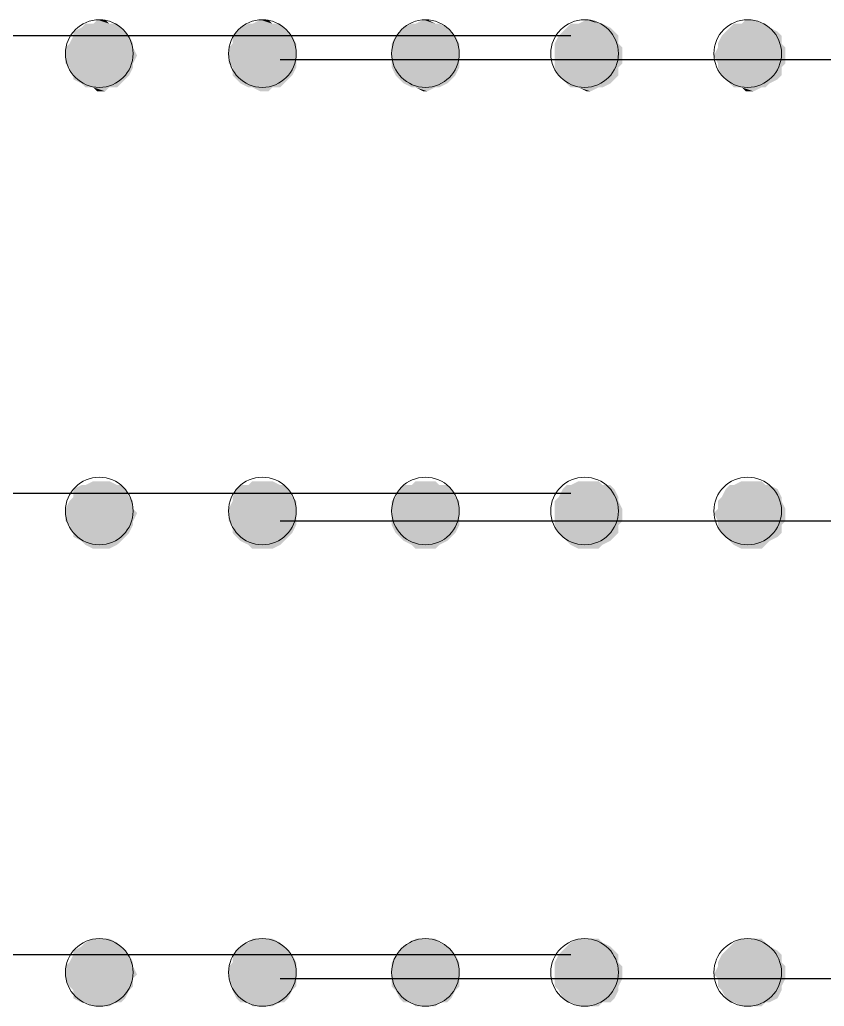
# Model space of a CAD drawing. Header units: inches. Extents: x 2 to 136, y 1 to 96.
# Drawn here: x 60.338 to 64.298, y 54.029 to 58.885 of the extents above; entities that cross this region are included whole.
import ezdxf

# ---------------------------------------------------------------- set-up
doc = ezdxf.new("R2010")
doc.units = ezdxf.units.IN
doc.header["$MEASUREMENT"] = 0
doc.layers.add('PDF_COLUMN', color=251, linetype='Continuous', true_color=0x636466)
doc.layers.add('PDF_Girt', color=7, linetype='Continuous')

msp = doc.modelspace()

# ---------------------------------------------------------------- linework, layer by layer
at = {"layer": 'PDF_COLUMN', "lineweight": 0}
for centre in [(60.7295, 58.719), (61.5324, 58.719), (62.3353, 58.719), (63.1186, 58.719), (63.9215, 58.719), (60.7295, 56.467), (61.5324, 56.467), (62.3353, 56.467), (63.1186, 56.467), (63.9215, 56.467), (60.7295, 54.1954), (61.5324, 54.1954), (62.3353, 54.1954), (63.1186, 54.1954), (63.9215, 54.1954)]:
    msp.add_circle(centre, 0.1665, dxfattribs=at)
at = {"layer": 'PDF_COLUMN', "transparency": 33554559}
for points in [[(60.661, 58.8659), (60.8372, 58.8463), (60.6414, 58.8463)], [(60.7002, 58.8659), (60.8176, 58.8659), (60.661, 58.8659)], [(60.8176, 58.8659), (60.661, 58.8659), (60.8372, 58.8463)], [(60.7197, 58.8855), (60.7785, 58.8659), (60.7002, 58.8659)], [(60.7785, 58.8659), (60.7002, 58.8659), (60.8176, 58.8659)], [(60.7589, 58.8855), (60.7197, 58.8855), (60.7785, 58.8659)], [(61.4639, 58.8659), (61.6401, 58.8463), (61.4247, 58.8463)], [(61.4835, 58.8659), (61.6205, 58.8659), (61.4639, 58.8659)], [(61.6205, 58.8659), (61.4639, 58.8659), (61.6401, 58.8463)], [(61.5226, 58.8855), (61.5814, 58.8659), (61.4835, 58.8659)], [(61.5814, 58.8659), (61.4835, 58.8659), (61.6205, 58.8659)], [(61.5618, 58.8855), (61.5226, 58.8855), (61.5814, 58.8659)], [(62.2668, 58.8659), (62.443, 58.8463), (62.2276, 58.8463)], [(62.2864, 58.8659), (62.4039, 58.8659), (62.2668, 58.8659)], [(62.4039, 58.8659), (62.2668, 58.8659), (62.443, 58.8463)], [(62.3255, 58.8855), (62.3843, 58.8659), (62.2864, 58.8659)], [(62.3843, 58.8659), (62.2864, 58.8659), (62.4039, 58.8659)], [(62.3451, 58.8855), (62.3255, 58.8855), (62.3843, 58.8659)], [(63.0501, 58.8659), (63.2459, 58.8463), (63.0305, 58.8463)], [(63.0893, 58.8659), (63.2068, 58.8659), (63.0501, 58.8659)], [(63.2068, 58.8659), (63.0501, 58.8659), (63.2459, 58.8463)], [(63.1284, 58.8855), (63.1872, 58.8659), (63.0893, 58.8659)], [(63.1872, 58.8659), (63.0893, 58.8659), (63.2068, 58.8659)], [(63.148, 58.8855), (63.1284, 58.8855), (63.1872, 58.8659)], [(63.853, 58.8659), (64.0292, 58.8463), (63.8334, 58.8463)], [(63.8921, 58.8659), (64.0096, 58.8659), (63.853, 58.8659)], [(64.0096, 58.8659), (63.853, 58.8659), (64.0292, 58.8463)], [(63.9117, 58.8855), (63.9901, 58.8659), (63.8921, 58.8659)], [(63.9901, 58.8659), (63.8921, 58.8659), (64.0096, 58.8659)], [(63.9509, 58.8855), (63.9117, 58.8855), (63.9901, 58.8659)], [(60.6414, 58.8463), (60.8568, 58.8267), (60.6022, 58.8267)], [(60.8568, 58.8267), (60.6022, 58.8267), (60.8764, 58.8071)], [(60.6022, 58.8267), (60.8764, 58.8071), (60.6022, 58.8071)], [(60.8372, 58.8463), (60.6414, 58.8463), (60.8568, 58.8267)], [(61.4051, 58.8267), (61.6793, 58.8071), (61.3856, 58.8071)], [(61.4247, 58.8463), (61.6597, 58.8267), (61.4051, 58.8267)], [(61.6597, 58.8267), (61.4051, 58.8267), (61.6793, 58.8071)], [(61.6401, 58.8463), (61.4247, 58.8463), (61.6597, 58.8267)], [(62.208, 58.8267), (62.4822, 58.8071), (62.1884, 58.8071)], [(62.2276, 58.8463), (62.4626, 58.8267), (62.208, 58.8267)], [(62.4626, 58.8267), (62.208, 58.8267), (62.4822, 58.8071)], [(62.443, 58.8463), (62.2276, 58.8463), (62.4626, 58.8267)], [(63.0109, 58.8267), (63.2851, 58.8071), (62.9913, 58.8071)], [(63.0305, 58.8463), (63.2655, 58.8267), (63.0109, 58.8267)], [(63.2655, 58.8267), (63.0109, 58.8267), (63.2851, 58.8071)], [(63.2459, 58.8463), (63.0305, 58.8463), (63.2655, 58.8267)], [(63.8138, 58.8267), (64.088, 58.8071), (63.7942, 58.8071)], [(63.8334, 58.8463), (64.0684, 58.8267), (63.8138, 58.8267)], [(64.0684, 58.8267), (63.8138, 58.8267), (64.088, 58.8071)], [(64.0292, 58.8463), (63.8334, 58.8463), (64.0684, 58.8267)], [(60.5827, 58.768), (60.896, 58.7484), (60.5631, 58.7484)], [(60.6022, 58.8071), (60.896, 58.768), (60.5827, 58.768)], [(60.896, 58.768), (60.5827, 58.768), (60.896, 58.7484)], [(60.8764, 58.8071), (60.6022, 58.8071), (60.896, 58.768)], [(61.3856, 58.768), (61.6989, 58.7484), (61.366, 58.7484)], [(61.6793, 58.8071), (61.3856, 58.8071), (61.6989, 58.768)], [(61.3856, 58.8071), (61.6989, 58.768), (61.3856, 58.768)], [(61.6989, 58.768), (61.3856, 58.768), (61.6989, 58.7484)], [(62.1884, 58.8071), (62.5018, 58.768), (62.1689, 58.768)], [(62.5018, 58.768), (62.1689, 58.768), (62.5018, 58.7484)], [(62.1689, 58.768), (62.5018, 58.7484), (62.1689, 58.7484)], [(62.4822, 58.8071), (62.1884, 58.8071), (62.5018, 58.768)], [(62.9913, 58.8071), (63.2851, 58.768), (62.9718, 58.768)], [(63.2851, 58.768), (62.9718, 58.768), (63.3047, 58.7484)], [(62.9718, 58.768), (63.3047, 58.7484), (62.9718, 58.7484)], [(63.2851, 58.8071), (62.9913, 58.8071), (63.2851, 58.768)], [(63.7942, 58.8071), (64.088, 58.768), (63.7747, 58.768)], [(64.088, 58.768), (63.7747, 58.768), (64.1076, 58.7484)], [(63.7747, 58.768), (64.1076, 58.7484), (63.7747, 58.7484)], [(64.088, 58.8071), (63.7942, 58.8071), (64.088, 58.768)], [(60.896, 58.7484), (60.5631, 58.7484), (60.9156, 58.7092)], [(60.5631, 58.7484), (60.9156, 58.7092), (60.5631, 58.7092)], [(61.6989, 58.7484), (61.366, 58.7484), (61.6989, 58.7092)], [(61.366, 58.7484), (61.6989, 58.7092), (61.366, 58.7092)], [(62.5018, 58.7484), (62.1689, 58.7484), (62.5018, 58.7092)], [(62.1689, 58.7484), (62.5018, 58.7092), (62.1689, 58.7092)], [(63.3047, 58.7484), (62.9718, 58.7484), (63.3047, 58.7092)], [(62.9718, 58.7484), (63.3047, 58.7092), (62.9718, 58.7092)], [(63.7747, 58.7484), (64.1076, 58.7092), (63.7551, 58.7092)], [(64.1076, 58.7484), (63.7747, 58.7484), (64.1076, 58.7092)], [(60.9156, 58.7092), (60.5631, 58.7092), (60.896, 58.6701)], [(60.5631, 58.7092), (60.896, 58.6701), (60.5631, 58.6701)], [(60.896, 58.6701), (60.5631, 58.6701), (60.896, 58.6505)], [(60.5631, 58.6701), (60.896, 58.6505), (60.5827, 58.6505)], [(61.6989, 58.7092), (61.366, 58.7092), (61.6989, 58.6701)], [(61.366, 58.7092), (61.6989, 58.6701), (61.366, 58.6701)], [(61.6989, 58.6701), (61.366, 58.6701), (61.6989, 58.6505)], [(61.366, 58.6701), (61.6989, 58.6505), (61.3856, 58.6505)], [(62.5018, 58.7092), (62.1689, 58.7092), (62.5018, 58.6701)], [(62.1689, 58.7092), (62.5018, 58.6701), (62.1689, 58.6701)], [(62.5018, 58.6701), (62.1689, 58.6701), (62.5018, 58.6505)], [(62.1689, 58.6701), (62.5018, 58.6505), (62.1689, 58.6505)], [(63.3047, 58.7092), (62.9718, 58.7092), (63.3047, 58.6701)], [(62.9718, 58.7092), (63.3047, 58.6701), (62.9718, 58.6701)], [(63.3047, 58.6701), (62.9718, 58.6701), (63.2851, 58.6505)], [(62.9718, 58.6701), (63.2851, 58.6505), (62.9718, 58.6505)], [(64.1076, 58.7092), (63.7551, 58.7092), (64.1076, 58.6701)], [(63.7551, 58.7092), (64.1076, 58.6701), (63.7747, 58.6701)], [(64.1076, 58.6701), (63.7747, 58.6701), (64.088, 58.6505)], [(63.7747, 58.6701), (64.088, 58.6505), (63.7747, 58.6505)], [(60.896, 58.6505), (60.5827, 58.6505), (60.8764, 58.6113)], [(60.5827, 58.6505), (60.8764, 58.6113), (60.6022, 58.6113)], [(61.6989, 58.6505), (61.3856, 58.6505), (61.6793, 58.6113)], [(61.3856, 58.6505), (61.6793, 58.6113), (61.3856, 58.6113)], [(62.5018, 58.6505), (62.1689, 58.6505), (62.4822, 58.6113)], [(62.1689, 58.6505), (62.4822, 58.6113), (62.1884, 58.6113)], [(63.2851, 58.6505), (62.9718, 58.6505), (63.2851, 58.6113)], [(62.9718, 58.6505), (63.2851, 58.6113), (62.9913, 58.6113)], [(64.088, 58.6505), (63.7747, 58.6505), (64.088, 58.6113)], [(63.7747, 58.6505), (64.088, 58.6113), (63.7942, 58.6113)], [(60.8764, 58.6113), (60.6022, 58.6113), (60.8568, 58.5917)], [(60.6022, 58.6113), (60.8568, 58.5917), (60.6022, 58.5917)], [(60.8568, 58.5917), (60.6022, 58.5917), (60.8372, 58.5722)], [(60.6022, 58.5917), (60.8372, 58.5722), (60.6414, 58.5722)], [(60.8372, 58.5722), (60.6414, 58.5722), (60.8176, 58.5526)], [(60.6414, 58.5722), (60.8176, 58.5526), (60.661, 58.5526)], [(61.6793, 58.6113), (61.3856, 58.6113), (61.6597, 58.5917)], [(61.3856, 58.6113), (61.6597, 58.5917), (61.4051, 58.5917)], [(61.6597, 58.5917), (61.4051, 58.5917), (61.6401, 58.5722)], [(61.4051, 58.5917), (61.6401, 58.5722), (61.4247, 58.5722)], [(61.6401, 58.5722), (61.4247, 58.5722), (61.6205, 58.5526)], [(61.4247, 58.5722), (61.6205, 58.5526), (61.4639, 58.5526)], [(62.4822, 58.6113), (62.1884, 58.6113), (62.4626, 58.5917)], [(62.1884, 58.6113), (62.4626, 58.5917), (62.208, 58.5917)], [(62.4626, 58.5917), (62.208, 58.5917), (62.443, 58.5722)], [(62.208, 58.5917), (62.443, 58.5722), (62.2276, 58.5722)], [(62.443, 58.5722), (62.2276, 58.5722), (62.4039, 58.5526)], [(62.2276, 58.5722), (62.4039, 58.5526), (62.2668, 58.5526)], [(63.2851, 58.6113), (62.9913, 58.6113), (63.2655, 58.5917)], [(62.9913, 58.6113), (63.2655, 58.5917), (63.0109, 58.5917)], [(63.2655, 58.5917), (63.0109, 58.5917), (63.2459, 58.5722)], [(63.0109, 58.5917), (63.2459, 58.5722), (63.0305, 58.5722)], [(63.2459, 58.5722), (63.0305, 58.5722), (63.2068, 58.5526)], [(63.0305, 58.5722), (63.2068, 58.5526), (63.0501, 58.5526)], [(64.088, 58.6113), (63.7942, 58.6113), (64.0684, 58.5917)], [(63.7942, 58.6113), (64.0684, 58.5917), (63.8138, 58.5917)], [(64.0684, 58.5917), (63.8138, 58.5917), (64.0292, 58.5722)], [(63.8138, 58.5917), (64.0292, 58.5722), (63.8334, 58.5722)], [(64.0292, 58.5722), (63.8334, 58.5722), (64.0096, 58.5526)], [(63.8334, 58.5722), (64.0096, 58.5526), (63.853, 58.5526)], [(60.8176, 58.5526), (60.661, 58.5526), (60.7785, 58.5526)], [(60.661, 58.5526), (60.7785, 58.5526), (60.7002, 58.5526)], [(60.7785, 58.5526), (60.7002, 58.5526), (60.7589, 58.533)], [(60.7002, 58.5526), (60.7589, 58.533), (60.7197, 58.533)], [(61.6205, 58.5526), (61.4639, 58.5526), (61.5814, 58.5526)], [(61.4639, 58.5526), (61.5814, 58.5526), (61.4835, 58.5526)], [(61.5814, 58.5526), (61.4835, 58.5526), (61.5618, 58.533)], [(61.4835, 58.5526), (61.5618, 58.533), (61.5226, 58.533)], [(62.4039, 58.5526), (62.2668, 58.5526), (62.3843, 58.5526)], [(62.2668, 58.5526), (62.3843, 58.5526), (62.2864, 58.5526)], [(62.3843, 58.5526), (62.2864, 58.5526), (62.3451, 58.533)], [(62.2864, 58.5526), (62.3451, 58.533), (62.3255, 58.533)], [(63.2068, 58.5526), (63.0501, 58.5526), (63.1872, 58.5526)], [(63.0501, 58.5526), (63.1872, 58.5526), (63.0893, 58.5526)], [(63.1872, 58.5526), (63.0893, 58.5526), (63.148, 58.533)], [(63.0893, 58.5526), (63.148, 58.533), (63.1284, 58.533)], [(64.0096, 58.5526), (63.853, 58.5526), (63.9901, 58.5526)], [(63.853, 58.5526), (63.9901, 58.5526), (63.8921, 58.5526)], [(63.9901, 58.5526), (63.8921, 58.5526), (63.9509, 58.533)], [(63.8921, 58.5526), (63.9509, 58.533), (63.9117, 58.533)], [(60.6414, 56.5943), (60.8568, 56.5747), (60.6022, 56.5747)], [(60.661, 56.5943), (60.8372, 56.5943), (60.6414, 56.5943)], [(60.8372, 56.5943), (60.6414, 56.5943), (60.8568, 56.5747)], [(60.7002, 56.6139), (60.8176, 56.5943), (60.661, 56.5943)], [(60.8176, 56.5943), (60.661, 56.5943), (60.8372, 56.5943)], [(60.7197, 56.6139), (60.7785, 56.6139), (60.7002, 56.6139)], [(60.7785, 56.6139), (60.7002, 56.6139), (60.8176, 56.5943)], [(60.7589, 56.6139), (60.7197, 56.6139), (60.7785, 56.6139)], [(61.4247, 56.5943), (61.6597, 56.5747), (61.4051, 56.5747)], [(61.4639, 56.5943), (61.6401, 56.5943), (61.4247, 56.5943)], [(61.6401, 56.5943), (61.4247, 56.5943), (61.6597, 56.5747)], [(61.4835, 56.6139), (61.6205, 56.5943), (61.4639, 56.5943)], [(61.6205, 56.5943), (61.4639, 56.5943), (61.6401, 56.5943)], [(61.5226, 56.6139), (61.5814, 56.6139), (61.4835, 56.6139)], [(61.5814, 56.6139), (61.4835, 56.6139), (61.6205, 56.5943)], [(61.5618, 56.6139), (61.5226, 56.6139), (61.5814, 56.6139)], [(62.2276, 56.5943), (62.4626, 56.5747), (62.208, 56.5747)], [(62.2668, 56.5943), (62.443, 56.5943), (62.2276, 56.5943)], [(62.443, 56.5943), (62.2276, 56.5943), (62.4626, 56.5747)], [(62.2864, 56.6139), (62.4039, 56.5943), (62.2668, 56.5943)], [(62.4039, 56.5943), (62.2668, 56.5943), (62.443, 56.5943)], [(62.3255, 56.6139), (62.3843, 56.6139), (62.2864, 56.6139)], [(62.3843, 56.6139), (62.2864, 56.6139), (62.4039, 56.5943)], [(62.3451, 56.6139), (62.3255, 56.6139), (62.3843, 56.6139)], [(63.0305, 56.5943), (63.2655, 56.5747), (63.0109, 56.5747)], [(63.0501, 56.5943), (63.2459, 56.5943), (63.0305, 56.5943)], [(63.2459, 56.5943), (63.0305, 56.5943), (63.2655, 56.5747)], [(63.0893, 56.6139), (63.2068, 56.5943), (63.0501, 56.5943)], [(63.2068, 56.5943), (63.0501, 56.5943), (63.2459, 56.5943)], [(63.1284, 56.6139), (63.1872, 56.6139), (63.0893, 56.6139)], [(63.1872, 56.6139), (63.0893, 56.6139), (63.2068, 56.5943)], [(63.148, 56.6139), (63.1284, 56.6139), (63.1872, 56.6139)], [(63.8334, 56.5943), (64.0684, 56.5747), (63.8138, 56.5747)], [(63.853, 56.5943), (64.0292, 56.5943), (63.8334, 56.5943)], [(64.0292, 56.5943), (63.8334, 56.5943), (64.0684, 56.5747)], [(63.8921, 56.6139), (64.0096, 56.5943), (63.853, 56.5943)], [(64.0096, 56.5943), (63.853, 56.5943), (64.0292, 56.5943)], [(63.9117, 56.6139), (63.9901, 56.6139), (63.8921, 56.6139)], [(63.9901, 56.6139), (63.8921, 56.6139), (64.0096, 56.5943)], [(63.9509, 56.6139), (63.9117, 56.6139), (63.9901, 56.6139)], [(60.6022, 56.5355), (60.896, 56.516), (60.5827, 56.516)], [(60.8568, 56.5747), (60.6022, 56.5747), (60.8764, 56.5355)], [(60.6022, 56.5747), (60.8764, 56.5355), (60.6022, 56.5355)], [(60.8764, 56.5355), (60.6022, 56.5355), (60.896, 56.516)], [(61.4051, 56.5747), (61.6793, 56.5355), (61.3856, 56.5355)], [(61.6793, 56.5355), (61.3856, 56.5355), (61.6989, 56.516)], [(61.3856, 56.5355), (61.6989, 56.516), (61.3856, 56.516)], [(61.6597, 56.5747), (61.4051, 56.5747), (61.6793, 56.5355)], [(62.1884, 56.5355), (62.5018, 56.516), (62.1689, 56.516)], [(62.208, 56.5747), (62.4822, 56.5355), (62.1884, 56.5355)], [(62.4822, 56.5355), (62.1884, 56.5355), (62.5018, 56.516)], [(62.4626, 56.5747), (62.208, 56.5747), (62.4822, 56.5355)], [(62.9913, 56.5355), (63.2851, 56.516), (62.9718, 56.516)], [(63.0109, 56.5747), (63.2851, 56.5355), (62.9913, 56.5355)], [(63.2851, 56.5355), (62.9913, 56.5355), (63.2851, 56.516)], [(63.2655, 56.5747), (63.0109, 56.5747), (63.2851, 56.5355)], [(63.7942, 56.5355), (64.088, 56.516), (63.7747, 56.516)], [(63.8138, 56.5747), (64.088, 56.5355), (63.7942, 56.5355)], [(64.088, 56.5355), (63.7942, 56.5355), (64.088, 56.516)], [(64.0684, 56.5747), (63.8138, 56.5747), (64.088, 56.5355)], [(60.5827, 56.516), (60.896, 56.4768), (60.5631, 56.4768)], [(60.896, 56.516), (60.5827, 56.516), (60.896, 56.4768)], [(61.3856, 56.516), (61.6989, 56.4768), (61.366, 56.4768)], [(61.6989, 56.516), (61.3856, 56.516), (61.6989, 56.4768)], [(62.5018, 56.516), (62.1689, 56.516), (62.5018, 56.4768)], [(62.1689, 56.516), (62.5018, 56.4768), (62.1689, 56.4768)], [(63.2851, 56.516), (62.9718, 56.516), (63.3047, 56.4768)], [(62.9718, 56.516), (63.3047, 56.4768), (62.9718, 56.4768)], [(64.088, 56.516), (63.7747, 56.516), (64.1076, 56.4768)], [(63.7747, 56.516), (64.1076, 56.4768), (63.7747, 56.4768)], [(60.896, 56.4768), (60.5631, 56.4768), (60.9156, 56.4572)], [(60.5631, 56.4768), (60.9156, 56.4572), (60.5631, 56.4572)], [(60.9156, 56.4572), (60.5631, 56.4572), (60.896, 56.418)], [(60.5631, 56.4572), (60.896, 56.418), (60.5631, 56.418)], [(61.6989, 56.4768), (61.366, 56.4768), (61.6989, 56.4572)], [(61.366, 56.4768), (61.6989, 56.4572), (61.366, 56.4572)], [(61.6989, 56.4572), (61.366, 56.4572), (61.6989, 56.418)], [(61.366, 56.4572), (61.6989, 56.418), (61.366, 56.418)], [(62.5018, 56.4768), (62.1689, 56.4768), (62.5018, 56.4572)], [(62.1689, 56.4768), (62.5018, 56.4572), (62.1689, 56.4572)], [(62.5018, 56.4572), (62.1689, 56.4572), (62.5018, 56.418)], [(62.1689, 56.4572), (62.5018, 56.418), (62.1689, 56.418)], [(63.3047, 56.4768), (62.9718, 56.4768), (63.3047, 56.4572)], [(62.9718, 56.4768), (63.3047, 56.4572), (62.9718, 56.4572)], [(63.3047, 56.4572), (62.9718, 56.4572), (63.3047, 56.418)], [(62.9718, 56.4572), (63.3047, 56.418), (62.9718, 56.418)], [(63.7747, 56.4768), (64.1076, 56.4572), (63.7551, 56.4572)], [(64.1076, 56.4572), (63.7551, 56.4572), (64.1076, 56.418)], [(63.7551, 56.4572), (64.1076, 56.418), (63.7747, 56.418)], [(64.1076, 56.4768), (63.7747, 56.4768), (64.1076, 56.4572)], [(60.896, 56.418), (60.5631, 56.418), (60.896, 56.3985)], [(60.5631, 56.418), (60.896, 56.3985), (60.5827, 56.3985)], [(60.896, 56.3985), (60.5827, 56.3985), (60.8764, 56.3593)], [(60.5827, 56.3985), (60.8764, 56.3593), (60.6022, 56.3593)], [(61.6989, 56.418), (61.366, 56.418), (61.6989, 56.3985)], [(61.366, 56.418), (61.6989, 56.3985), (61.3856, 56.3985)], [(61.6989, 56.3985), (61.3856, 56.3985), (61.6793, 56.3593)], [(61.3856, 56.3985), (61.6793, 56.3593), (61.3856, 56.3593)], [(62.5018, 56.418), (62.1689, 56.418), (62.5018, 56.3985)], [(62.1689, 56.418), (62.5018, 56.3985), (62.1689, 56.3985)], [(62.5018, 56.3985), (62.1689, 56.3985), (62.4822, 56.3593)], [(62.1689, 56.3985), (62.4822, 56.3593), (62.1884, 56.3593)], [(63.3047, 56.418), (62.9718, 56.418), (63.2851, 56.3985)], [(62.9718, 56.418), (63.2851, 56.3985), (62.9718, 56.3985)], [(63.2851, 56.3985), (62.9718, 56.3985), (63.2851, 56.3593)], [(62.9718, 56.3985), (63.2851, 56.3593), (62.9913, 56.3593)], [(64.1076, 56.418), (63.7747, 56.418), (64.088, 56.3985)], [(63.7747, 56.418), (64.088, 56.3985), (63.7747, 56.3985)], [(64.088, 56.3985), (63.7747, 56.3985), (64.088, 56.3593)], [(63.7747, 56.3985), (64.088, 56.3593), (63.7942, 56.3593)], [(60.8764, 56.3593), (60.6022, 56.3593), (60.8568, 56.3397)], [(60.6022, 56.3593), (60.8568, 56.3397), (60.6022, 56.3397)], [(60.8568, 56.3397), (60.6022, 56.3397), (60.8372, 56.3201)], [(60.6022, 56.3397), (60.8372, 56.3201), (60.6414, 56.3201)], [(61.6793, 56.3593), (61.3856, 56.3593), (61.6597, 56.3397)], [(61.3856, 56.3593), (61.6597, 56.3397), (61.4051, 56.3397)], [(61.6597, 56.3397), (61.4051, 56.3397), (61.6401, 56.3201)], [(61.4051, 56.3397), (61.6401, 56.3201), (61.4247, 56.3201)], [(62.4822, 56.3593), (62.1884, 56.3593), (62.4626, 56.3397)], [(62.1884, 56.3593), (62.4626, 56.3397), (62.208, 56.3397)], [(62.4626, 56.3397), (62.208, 56.3397), (62.443, 56.3201)], [(62.208, 56.3397), (62.443, 56.3201), (62.2276, 56.3201)], [(63.2851, 56.3593), (62.9913, 56.3593), (63.2655, 56.3397)], [(62.9913, 56.3593), (63.2655, 56.3397), (63.0109, 56.3397)], [(63.2655, 56.3397), (63.0109, 56.3397), (63.2459, 56.3201)], [(63.0109, 56.3397), (63.2459, 56.3201), (63.0305, 56.3201)], [(64.088, 56.3593), (63.7942, 56.3593), (64.0684, 56.3397)], [(63.7942, 56.3593), (64.0684, 56.3397), (63.8138, 56.3397)], [(64.0684, 56.3397), (63.8138, 56.3397), (64.0292, 56.3201)], [(63.8138, 56.3397), (64.0292, 56.3201), (63.8334, 56.3201)], [(60.8372, 56.3201), (60.6414, 56.3201), (60.8176, 56.3006)], [(60.6414, 56.3201), (60.8176, 56.3006), (60.661, 56.3006)], [(60.8176, 56.3006), (60.661, 56.3006), (60.7785, 56.281)], [(60.661, 56.3006), (60.7785, 56.281), (60.7002, 56.281)], [(61.6401, 56.3201), (61.4247, 56.3201), (61.6205, 56.3006)], [(61.4247, 56.3201), (61.6205, 56.3006), (61.4639, 56.3006)], [(61.6205, 56.3006), (61.4639, 56.3006), (61.5814, 56.281)], [(61.4639, 56.3006), (61.5814, 56.281), (61.4835, 56.281)], [(62.443, 56.3201), (62.2276, 56.3201), (62.4039, 56.3006)], [(62.2276, 56.3201), (62.4039, 56.3006), (62.2668, 56.3006)], [(62.4039, 56.3006), (62.2668, 56.3006), (62.3843, 56.281)], [(62.2668, 56.3006), (62.3843, 56.281), (62.2864, 56.281)], [(63.2459, 56.3201), (63.0305, 56.3201), (63.2068, 56.3006)], [(63.0305, 56.3201), (63.2068, 56.3006), (63.0501, 56.3006)], [(63.2068, 56.3006), (63.0501, 56.3006), (63.1872, 56.281)], [(63.0501, 56.3006), (63.1872, 56.281), (63.0893, 56.281)], [(64.0292, 56.3201), (63.8334, 56.3201), (64.0096, 56.3006)], [(63.8334, 56.3201), (64.0096, 56.3006), (63.853, 56.3006)], [(64.0096, 56.3006), (63.853, 56.3006), (63.9901, 56.281)], [(63.853, 56.3006), (63.9901, 56.281), (63.8921, 56.281)], [(60.7785, 56.281), (60.7002, 56.281), (60.7589, 56.281)], [(60.7002, 56.281), (60.7589, 56.281), (60.7197, 56.281)], [(61.5814, 56.281), (61.4835, 56.281), (61.5618, 56.281)], [(61.4835, 56.281), (61.5618, 56.281), (61.5226, 56.281)], [(62.3843, 56.281), (62.2864, 56.281), (62.3451, 56.281)], [(62.2864, 56.281), (62.3451, 56.281), (62.3255, 56.281)], [(63.1872, 56.281), (63.0893, 56.281), (63.148, 56.281)], [(63.0893, 56.281), (63.148, 56.281), (63.1284, 56.281)], [(63.9901, 56.281), (63.8921, 56.281), (63.9509, 56.281)], [(63.8921, 56.281), (63.9509, 56.281), (63.9117, 56.281)], [(60.7002, 54.3619), (60.8176, 54.3423), (60.661, 54.3423)], [(60.7197, 54.3619), (60.7785, 54.3619), (60.7002, 54.3619)], [(60.7785, 54.3619), (60.7002, 54.3619), (60.8176, 54.3423)], [(60.7589, 54.3619), (60.7197, 54.3619), (60.7785, 54.3619)], [(61.4835, 54.3619), (61.6205, 54.3423), (61.4639, 54.3423)], [(61.5226, 54.3619), (61.5814, 54.3619), (61.4835, 54.3619)], [(61.5814, 54.3619), (61.4835, 54.3619), (61.6205, 54.3423)], [(61.5618, 54.3619), (61.5226, 54.3619), (61.5814, 54.3619)], [(62.2864, 54.3619), (62.4039, 54.3423), (62.2668, 54.3423)], [(62.3255, 54.3619), (62.3843, 54.3619), (62.2864, 54.3619)], [(62.3843, 54.3619), (62.2864, 54.3619), (62.4039, 54.3423)], [(62.3451, 54.3619), (62.3255, 54.3619), (62.3843, 54.3619)], [(63.0893, 54.3619), (63.2068, 54.3423), (63.0501, 54.3423)], [(63.1284, 54.3619), (63.1872, 54.3619), (63.0893, 54.3619)], [(63.1872, 54.3619), (63.0893, 54.3619), (63.2068, 54.3423)], [(63.148, 54.3619), (63.1284, 54.3619), (63.1872, 54.3619)], [(63.8921, 54.3619), (64.0096, 54.3423), (63.853, 54.3423)], [(63.9117, 54.3619), (63.9901, 54.3619), (63.8921, 54.3619)], [(63.9901, 54.3619), (63.8921, 54.3619), (64.0096, 54.3423)], [(63.9509, 54.3619), (63.9117, 54.3619), (63.9901, 54.3619)], [(60.6414, 54.3227), (60.8568, 54.3031), (60.6022, 54.3031)], [(60.8568, 54.3031), (60.6022, 54.3031), (60.8764, 54.2835)], [(60.6022, 54.3031), (60.8764, 54.2835), (60.6022, 54.2835)], [(60.661, 54.3423), (60.8372, 54.3227), (60.6414, 54.3227)], [(60.8372, 54.3227), (60.6414, 54.3227), (60.8568, 54.3031)], [(60.8176, 54.3423), (60.661, 54.3423), (60.8372, 54.3227)], [(61.4051, 54.3031), (61.6793, 54.2835), (61.3856, 54.2835)], [(61.4247, 54.3227), (61.6597, 54.3031), (61.4051, 54.3031)], [(61.6597, 54.3031), (61.4051, 54.3031), (61.6793, 54.2835)], [(61.4639, 54.3423), (61.6401, 54.3227), (61.4247, 54.3227)], [(61.6401, 54.3227), (61.4247, 54.3227), (61.6597, 54.3031)], [(61.6205, 54.3423), (61.4639, 54.3423), (61.6401, 54.3227)], [(62.208, 54.3031), (62.4822, 54.2835), (62.1884, 54.2835)], [(62.2276, 54.3227), (62.4626, 54.3031), (62.208, 54.3031)], [(62.4626, 54.3031), (62.208, 54.3031), (62.4822, 54.2835)], [(62.2668, 54.3423), (62.443, 54.3227), (62.2276, 54.3227)], [(62.443, 54.3227), (62.2276, 54.3227), (62.4626, 54.3031)], [(62.4039, 54.3423), (62.2668, 54.3423), (62.443, 54.3227)], [(63.0109, 54.3031), (63.2851, 54.2835), (62.9913, 54.2835)], [(63.0305, 54.3227), (63.2655, 54.3031), (63.0109, 54.3031)], [(63.2655, 54.3031), (63.0109, 54.3031), (63.2851, 54.2835)], [(63.0501, 54.3423), (63.2459, 54.3227), (63.0305, 54.3227)], [(63.2459, 54.3227), (63.0305, 54.3227), (63.2655, 54.3031)], [(63.2068, 54.3423), (63.0501, 54.3423), (63.2459, 54.3227)], [(63.8138, 54.3031), (64.088, 54.2835), (63.7942, 54.2835)], [(63.8334, 54.3227), (64.0684, 54.3031), (63.8138, 54.3031)], [(64.0684, 54.3031), (63.8138, 54.3031), (64.088, 54.2835)], [(63.853, 54.3423), (64.0292, 54.3227), (63.8334, 54.3227)], [(64.0292, 54.3227), (63.8334, 54.3227), (64.0684, 54.3031)], [(64.0096, 54.3423), (63.853, 54.3423), (64.0292, 54.3227)], [(60.6022, 54.2835), (60.896, 54.2444), (60.5827, 54.2444)], [(60.8764, 54.2835), (60.6022, 54.2835), (60.896, 54.2444)], [(61.6793, 54.2835), (61.3856, 54.2835), (61.6989, 54.2444)], [(61.3856, 54.2835), (61.6989, 54.2444), (61.3856, 54.2444)], [(62.1884, 54.2835), (62.5018, 54.2444), (62.1689, 54.2444)], [(62.4822, 54.2835), (62.1884, 54.2835), (62.5018, 54.2444)], [(62.9913, 54.2835), (63.2851, 54.2444), (62.9718, 54.2444)], [(63.2851, 54.2835), (62.9913, 54.2835), (63.2851, 54.2444)], [(63.7942, 54.2835), (64.088, 54.2444), (63.7747, 54.2444)], [(64.088, 54.2835), (63.7942, 54.2835), (64.088, 54.2444)], [(60.5827, 54.2444), (60.896, 54.2248), (60.5631, 54.2248)], [(60.896, 54.2248), (60.5631, 54.2248), (60.9156, 54.1856)], [(60.5631, 54.2248), (60.9156, 54.1856), (60.5631, 54.1856)], [(60.896, 54.2444), (60.5827, 54.2444), (60.896, 54.2248)], [(61.3856, 54.2444), (61.6989, 54.2248), (61.366, 54.2248)], [(61.6989, 54.2248), (61.366, 54.2248), (61.6989, 54.1856)], [(61.366, 54.2248), (61.6989, 54.1856), (61.366, 54.1856)], [(61.6989, 54.2444), (61.3856, 54.2444), (61.6989, 54.2248)], [(62.5018, 54.2444), (62.1689, 54.2444), (62.5018, 54.2248)], [(62.1689, 54.2444), (62.5018, 54.2248), (62.1689, 54.2248)], [(62.5018, 54.2248), (62.1689, 54.2248), (62.5018, 54.1856)], [(62.1689, 54.2248), (62.5018, 54.1856), (62.1689, 54.1856)], [(63.2851, 54.2444), (62.9718, 54.2444), (63.3047, 54.2248)], [(62.9718, 54.2444), (63.3047, 54.2248), (62.9718, 54.2248)], [(63.3047, 54.2248), (62.9718, 54.2248), (63.3047, 54.1856)], [(62.9718, 54.2248), (63.3047, 54.1856), (62.9718, 54.1856)], [(63.7747, 54.2248), (64.1076, 54.1856), (63.7551, 54.1856)], [(64.088, 54.2444), (63.7747, 54.2444), (64.1076, 54.2248)], [(63.7747, 54.2444), (64.1076, 54.2248), (63.7747, 54.2248)], [(64.1076, 54.2248), (63.7747, 54.2248), (64.1076, 54.1856)], [(60.9156, 54.1856), (60.5631, 54.1856), (60.896, 54.166)], [(60.5631, 54.1856), (60.896, 54.166), (60.5631, 54.166)], [(60.896, 54.166), (60.5631, 54.166), (60.896, 54.1269)], [(60.5631, 54.166), (60.896, 54.1269), (60.5827, 54.1269)], [(61.6989, 54.1856), (61.366, 54.1856), (61.6989, 54.166)], [(61.366, 54.1856), (61.6989, 54.166), (61.366, 54.166)], [(61.6989, 54.166), (61.366, 54.166), (61.6989, 54.1269)], [(61.366, 54.166), (61.6989, 54.1269), (61.3856, 54.1269)], [(62.5018, 54.1856), (62.1689, 54.1856), (62.5018, 54.166)], [(62.1689, 54.1856), (62.5018, 54.166), (62.1689, 54.166)], [(62.5018, 54.166), (62.1689, 54.166), (62.5018, 54.1269)], [(62.1689, 54.166), (62.5018, 54.1269), (62.1689, 54.1269)], [(63.3047, 54.1856), (62.9718, 54.1856), (63.3047, 54.166)], [(62.9718, 54.1856), (63.3047, 54.166), (62.9718, 54.166)], [(63.3047, 54.166), (62.9718, 54.166), (63.2851, 54.1269)], [(62.9718, 54.166), (63.2851, 54.1269), (62.9718, 54.1269)], [(64.1076, 54.1856), (63.7551, 54.1856), (64.1076, 54.166)], [(63.7551, 54.1856), (64.1076, 54.166), (63.7747, 54.166)], [(64.1076, 54.166), (63.7747, 54.166), (64.088, 54.1269)], [(63.7747, 54.166), (64.088, 54.1269), (63.7747, 54.1269)], [(60.896, 54.1269), (60.5827, 54.1269), (60.8764, 54.1073)], [(60.5827, 54.1269), (60.8764, 54.1073), (60.6022, 54.1073)], [(60.8764, 54.1073), (60.6022, 54.1073), (60.8568, 54.0681)], [(60.6022, 54.1073), (60.8568, 54.0681), (60.6022, 54.0681)], [(61.6989, 54.1269), (61.3856, 54.1269), (61.6793, 54.1073)], [(61.3856, 54.1269), (61.6793, 54.1073), (61.3856, 54.1073)], [(61.6793, 54.1073), (61.3856, 54.1073), (61.6597, 54.0681)], [(61.3856, 54.1073), (61.6597, 54.0681), (61.4051, 54.0681)], [(62.5018, 54.1269), (62.1689, 54.1269), (62.4822, 54.1073)], [(62.1689, 54.1269), (62.4822, 54.1073), (62.1884, 54.1073)], [(62.4822, 54.1073), (62.1884, 54.1073), (62.4626, 54.0681)], [(62.1884, 54.1073), (62.4626, 54.0681), (62.208, 54.0681)], [(63.2851, 54.1269), (62.9718, 54.1269), (63.2851, 54.1073)], [(62.9718, 54.1269), (63.2851, 54.1073), (62.9913, 54.1073)], [(63.2851, 54.1073), (62.9913, 54.1073), (63.2655, 54.0681)], [(62.9913, 54.1073), (63.2655, 54.0681), (63.0109, 54.0681)], [(64.088, 54.1269), (63.7747, 54.1269), (64.088, 54.1073)], [(63.7747, 54.1269), (64.088, 54.1073), (63.7942, 54.1073)], [(64.088, 54.1073), (63.7942, 54.1073), (64.0684, 54.0681)], [(63.7942, 54.1073), (64.0684, 54.0681), (63.8138, 54.0681)], [(60.8568, 54.0681), (60.6022, 54.0681), (60.8372, 54.0485)], [(60.6022, 54.0681), (60.8372, 54.0485), (60.6414, 54.0485)], [(61.6597, 54.0681), (61.4051, 54.0681), (61.6401, 54.0485)], [(61.4051, 54.0681), (61.6401, 54.0485), (61.4247, 54.0485)], [(62.4626, 54.0681), (62.208, 54.0681), (62.443, 54.0485)], [(62.208, 54.0681), (62.443, 54.0485), (62.2276, 54.0485)], [(63.2655, 54.0681), (63.0109, 54.0681), (63.2459, 54.0485)], [(63.0109, 54.0681), (63.2459, 54.0485), (63.0305, 54.0485)], [(64.0684, 54.0681), (63.8138, 54.0681), (64.0292, 54.0485)], [(63.8138, 54.0681), (64.0292, 54.0485), (63.8334, 54.0485)], [(60.8372, 54.0485), (60.6414, 54.0485), (60.8176, 54.0485)], [(60.6414, 54.0485), (60.8176, 54.0485), (60.661, 54.0485)], [(60.8176, 54.0485), (60.661, 54.0485), (60.7785, 54.0289)], [(60.661, 54.0485), (60.7785, 54.0289), (60.7002, 54.0289)], [(60.7785, 54.0289), (60.7002, 54.0289), (60.7589, 54.0289)], [(60.7002, 54.0289), (60.7589, 54.0289), (60.7197, 54.0289)], [(61.6401, 54.0485), (61.4247, 54.0485), (61.6205, 54.0485)], [(61.4247, 54.0485), (61.6205, 54.0485), (61.4639, 54.0485)], [(61.6205, 54.0485), (61.4639, 54.0485), (61.5814, 54.0289)], [(61.4639, 54.0485), (61.5814, 54.0289), (61.4835, 54.0289)], [(61.5814, 54.0289), (61.4835, 54.0289), (61.5618, 54.0289)], [(61.4835, 54.0289), (61.5618, 54.0289), (61.5226, 54.0289)], [(62.443, 54.0485), (62.2276, 54.0485), (62.4039, 54.0485)], [(62.2276, 54.0485), (62.4039, 54.0485), (62.2668, 54.0485)], [(62.4039, 54.0485), (62.2668, 54.0485), (62.3843, 54.0289)], [(62.2668, 54.0485), (62.3843, 54.0289), (62.2864, 54.0289)], [(62.3843, 54.0289), (62.2864, 54.0289), (62.3451, 54.0289)], [(62.2864, 54.0289), (62.3451, 54.0289), (62.3255, 54.0289)], [(63.2459, 54.0485), (63.0305, 54.0485), (63.2068, 54.0485)], [(63.0305, 54.0485), (63.2068, 54.0485), (63.0501, 54.0485)], [(63.2068, 54.0485), (63.0501, 54.0485), (63.1872, 54.0289)], [(63.0501, 54.0485), (63.1872, 54.0289), (63.0893, 54.0289)], [(63.1872, 54.0289), (63.0893, 54.0289), (63.148, 54.0289)], [(63.0893, 54.0289), (63.148, 54.0289), (63.1284, 54.0289)], [(64.0292, 54.0485), (63.8334, 54.0485), (64.0096, 54.0485)], [(63.8334, 54.0485), (64.0096, 54.0485), (63.853, 54.0485)], [(64.0096, 54.0485), (63.853, 54.0485), (63.9901, 54.0289)], [(63.853, 54.0485), (63.9901, 54.0289), (63.8921, 54.0289)], [(63.9901, 54.0289), (63.8921, 54.0289), (63.9509, 54.0289)], [(63.8921, 54.0289), (63.9509, 54.0289), (63.9117, 54.0289)]]:
    msp.add_solid(points, dxfattribs=at)
at = {"layer": 'PDF_Girt', "lineweight": 25}
for points in [[(55.824, 58.8071), (63.0501, 58.8071)], [(61.6205, 58.6897), (69.8062, 58.6897)], [(55.824, 56.5551), (63.0501, 56.5551)], [(61.6205, 56.418), (69.8062, 56.418)], [(55.824, 54.2835), (63.0501, 54.2835)], [(61.6205, 54.166), (69.8062, 54.166)]]:
    msp.add_lwpolyline(points, dxfattribs=at)

doc.saveas('drawing.dxf')
